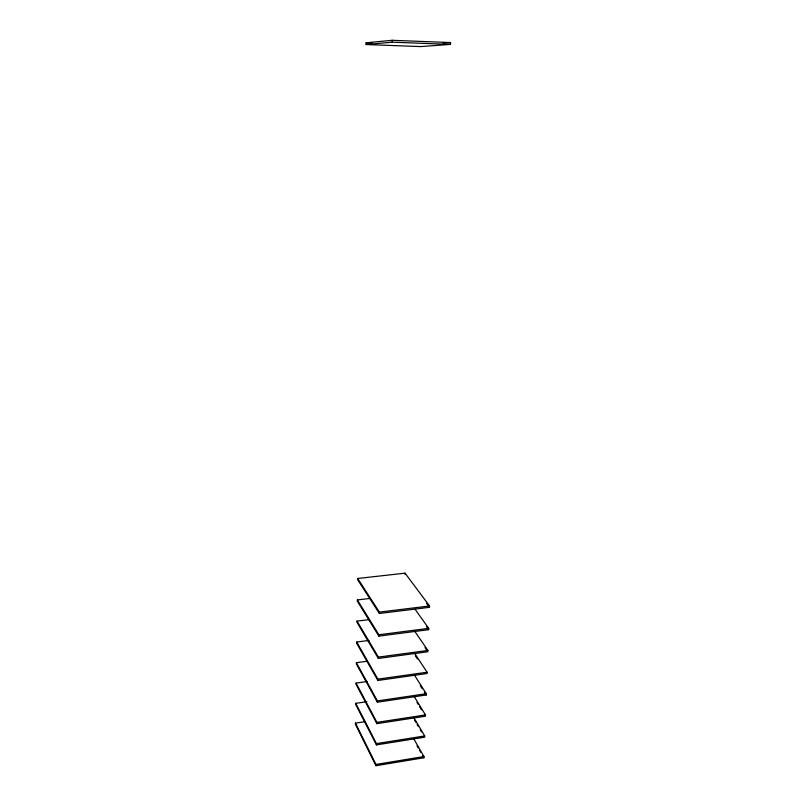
<?xml version="1.0" encoding="UTF-8"?>
<svg xmlns="http://www.w3.org/2000/svg" width="806" height="806" viewBox="0 0 806 806"><rect width="100%" height="100%" fill="white"/><g stroke="black" fill="none" stroke-linecap="round" stroke-linejoin="round"><path stroke-width="1.21" d="M365.249 721.642L355.436 723.133L355.416 724.322L375.959 765.7L423.885 757.781L423.926 756.542L413.931 739.112M366.851 701.683L355.748 703.316L355.728 704.515L376.422 744.895L424.651 737.208L424.691 735.949L413.992 717.874M367.234 681.513L356.071 683.085L356.05 684.304L376.896 723.647L425.437 716.202L425.477 714.932L413.73 695.769M367.324 661.212L356.383 662.693L356.363 663.922L377.369 702.197L426.223 694.994L426.273 693.714L414.425 675.075M368.947 640.448L356.705 642.029L356.695 643.289L377.863 680.466L427.029 673.514L427.079 672.214L414.788 653.585M369.35 619.592L357.038 621.114L357.018 622.383L378.346 658.442L427.835 651.752L427.885 650.432L414.425 630.806M369.752 598.465L357.37 599.936L357.35 601.216L378.85 636.115L428.661 629.688L428.711 628.348L415.14 609.366M357.703 578.476L357.683 579.776L379.354 613.477L429.497 607.331L429.548 605.981L405.055 573.167L357.703 578.476L379.384 612.107L379.354 613.477M366.075 44.552L366.105 42.809L392.159 40.3L450.584 42.557L450.514 44.401L420.692 46.587L366.075 44.552L392.119 42.184L450.514 44.401M375.959 765.7L375.979 764.451L355.436 723.133M376.422 744.895L376.452 743.626L355.748 703.316M376.896 723.647L376.926 722.367L356.071 683.085M377.369 702.197L377.399 700.898L356.383 662.693M377.863 680.466L377.893 679.146L356.705 642.029M378.346 658.442L378.377 657.102L357.038 621.114M378.85 636.115L378.88 634.755L357.37 599.936M392.119 42.184L392.159 40.3M405.015 574.456L405.055 573.167M375.979 764.451L423.926 756.542M376.452 743.626L424.691 735.949M376.926 722.367L425.477 714.932M377.399 700.898L426.273 693.714M377.893 679.146L427.079 672.214M378.377 657.102L427.885 650.432M378.88 634.755L428.711 628.348M379.384 612.107L429.548 605.981M443.119 43.131L450.584 42.557M366.105 42.809L372.312 43.04M426.535 603.341L428.016 605.336M426.525 626.685L428.661 629.688M425.004 647.611L426.424 649.676M415.433 655.893L417.478 659.006M420.309 685.664L422.284 688.777M424.248 691.88L426.223 694.994M416.954 702.338L418.254 704.464M419.563 706.6L421.518 709.804M414.576 720.161L415.836 722.297M417.095 724.423L418.354 726.549M420.238 729.752L421.498 731.878M417.014 745.772L418.264 747.958M419.513 750.144L420.762 752.32M422.636 755.595L423.885 757.781"/></g></svg>
